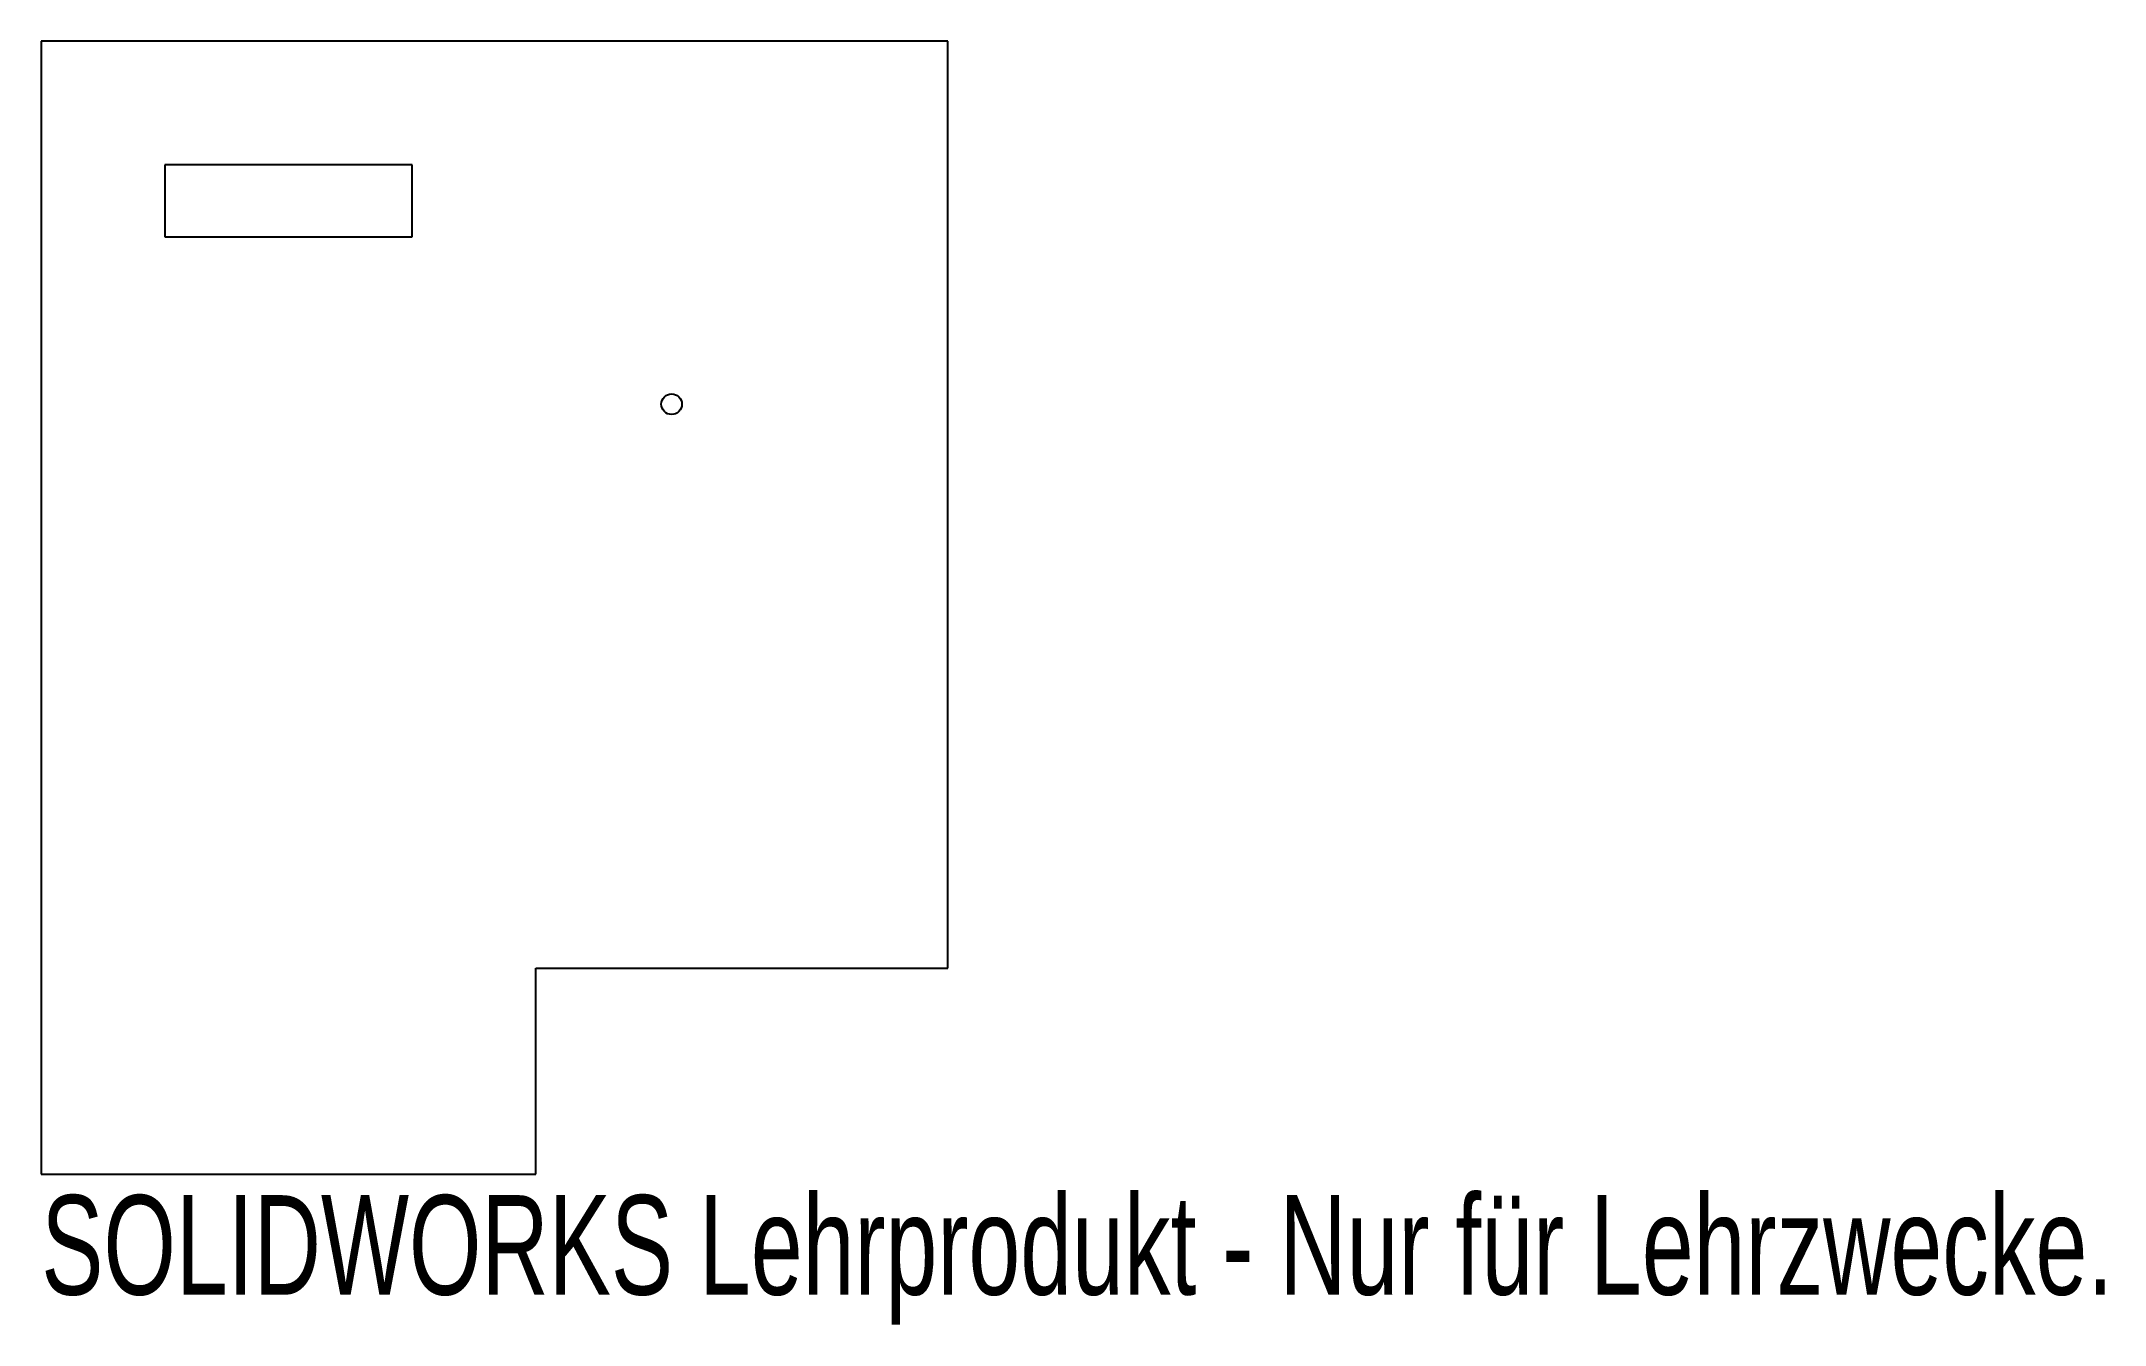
# Model space of a CAD drawing. Header units: millimetres. Extents: x 0 to 100, y -7 to 55.
import ezdxf

# ---------------------------------------------------------------- set-up
doc = ezdxf.new("R2010")
doc.units = ezdxf.units.MM
doc.styles.add('SLDTEXTSTYLE0', font='TXT', dxfattribs={"width": 0.7})

msp = doc.modelspace()

# ---------------------------------------------------------------- linework, layer by layer
at = {"color": 7, "linetype": 'Continuous', "lineweight": 25}
for p, q in [((44, 55), (0, 55)), ((0, 55), (0, 0)), ((44, 10), (44, 55)), ((18, 49), (6, 49)), ((6, 49), (6, 45.5)), ((18, 45.5), (18, 49)), ((6, 45.5), (18, 45.5)), ((24, 10), (44, 10)), ((24, 0), (24, 10)), ((0, 0), (24, 0))]:
    msp.add_line(p, q, dxfattribs=at)
msp.add_circle((30.6, 37.38), 0.5, dxfattribs=at)

# ---------------------------------------------------------------- texts
at = {"color": 7, "linetype": 'Continuous', "insert": (0, -1.02), "char_height": 4.8336, "attachment_point": 1, "style": 'SLDTEXTSTYLE0'}
msp.add_mtext('SOLIDWORKS Lehrprodukt - Nur für Lehrzwecke.', dxfattribs=at)

doc.saveas('drawing.dxf')
